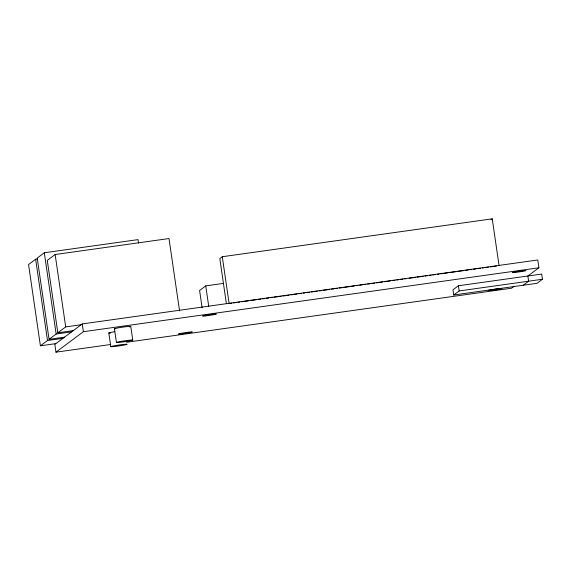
<?xml version="1.0" encoding="UTF-8"?>
<svg xmlns="http://www.w3.org/2000/svg" width="571" height="571" viewBox="0 0 571 571"><rect width="100%" height="100%" fill="white"/><g stroke="black" fill="none" stroke-linecap="round" stroke-linejoin="round"><path stroke-width="0.86" d="M37.393 258.991L35.645 259.241L28.55 264.537L40.405 345.798L55.865 343.628M138.525 243.11L138.011 239.62L44.31 252.767L37.215 258.071L49.07 339.324L64.53 337.154M179.565 310.924L169.002 238.542L55.144 254.523L47.272 260.397L57.828 332.786L73.288 330.616M40.405 345.798L47.5 340.502L62.96 338.332M49.07 339.324L56.158 334.028L71.618 331.858M57.828 332.786L65.701 326.905L81.161 324.735M523.193 285.25L528.625 281.196L527.868 276.007L538.91 267.763L537.775 259.976L82.245 323.921L54.845 344.384L55.979 352.171L110.71 344.491M55.979 352.171L83.38 331.708L538.91 267.763M499.075 265.672L492.238 218.829L222.29 256.722L219.814 258.57L226.394 303.679M223.389 283.409L205.746 285.885L199.593 290.482L202.12 307.805M491.003 219.749L492.238 218.829M458.406 285.757L452.974 289.811L453.731 295L537.018 283.309L542.45 279.255L541.693 274.066L458.406 285.757L459.163 290.946L453.731 295M514.235 286.185L511.502 288.227L126.605 342.257M230.006 303.444L231.769 303.194M233.532 302.944L236.18 302.573M237.943 302.33L239.706 302.08M241.469 301.831L248.528 300.846M250.291 300.596L256.472 299.725M258.235 299.482L260.883 299.111M262.646 298.861L264.409 298.612M266.172 298.369L268.82 297.991M270.583 297.748L272.346 297.498M274.116 297.248L281.168 296.263M282.938 296.014L289.112 295.143M290.875 294.9L297.048 294.029M298.811 293.787L301.459 293.415M303.222 293.166L304.993 292.916M306.755 292.666L309.403 292.295M311.166 292.052L317.34 291.181M319.103 290.939L321.751 290.56M323.514 290.318L329.688 289.447M331.458 289.204L334.099 288.833M335.869 288.583L337.632 288.334M339.395 288.084L342.043 287.713M343.806 287.47L349.98 286.599M351.743 286.356L354.391 285.978M356.154 285.736L357.924 285.486M359.687 285.236L362.335 284.865M364.098 284.622L365.861 284.372M367.624 284.122L370.272 283.751M372.035 283.501L374.683 283.13M376.446 282.888L382.62 282.017M384.39 281.774L390.564 280.903M392.327 280.654L394.975 280.282M396.738 280.04L398.501 279.79M400.264 279.54L402.912 279.169M404.675 278.926L406.445 278.677M409.086 278.305L415.267 277.435M417.03 277.192L423.204 276.321M424.967 276.071L427.615 275.7M429.378 275.458L431.141 275.208M432.911 274.958L435.552 274.587M437.322 274.344L439.085 274.094M440.848 273.844L447.907 272.852M449.67 272.61L455.844 271.739M457.607 271.489L463.788 270.625M465.551 270.376L468.199 270.004M469.962 269.762L471.725 269.512M473.487 269.262L476.135 268.891M477.898 268.641L480.546 268.27M482.309 268.027L484.072 267.778M485.842 267.528L488.483 267.157M490.253 266.914L496.427 266.043M459.163 290.946L542.45 279.255M222.29 256.722L229.121 303.565M205.746 285.885L208.779 306.67M130.78 326.455L132.772 340.116A8.294 0.45 -8.3 0 1 119.867 342.322A8.294 0.45 -8.3 0 1 121.166 341.351A8.294 0.45 -8.3 0 1 132.772 340.116M114.436 328.753L116.434 342.407M108.811 332.957L110.803 346.611M82.245 323.921L83.38 331.708M55.144 254.523L65.701 326.905M44.31 252.767L56.158 334.028M35.645 259.241L47.5 340.502M115.156 328.882A8.294 0.45 -8.3 0 1 123.357 327.047A8.294 0.45 -8.3 0 1 129.31 326.89M110.674 333.014A8.294 0.45 -8.3 0 1 114.892 331.672M114.236 346.526A8.294 0.45 -8.3 0 0 127.147 344.32A8.294 0.45 -8.3 0 0 115.535 345.555A8.294 0.45 -8.3 0 0 114.236 346.526M491.11 290.411A6.909 0.371 -8.3 0 0 501.866 288.569A6.909 0.371 -8.3 0 0 492.188 289.604A6.909 0.371 -8.3 0 0 491.11 290.411M205.596 315.891A6.909 0.371 -8.3 0 0 216.352 314.05A6.909 0.371 -8.3 0 0 206.681 315.078A6.909 0.371 -8.3 0 0 205.596 315.891M181.521 333.871A6.909 0.371 -8.3 0 0 192.277 332.029A6.909 0.371 -8.3 0 0 182.606 333.057A6.909 0.371 -8.3 0 0 181.521 333.871M515.185 272.431A6.909 0.371 -8.3 0 0 525.941 270.597A6.909 0.371 -8.3 0 0 516.27 271.625A6.909 0.371 -8.3 0 0 515.185 272.431"/></g></svg>
